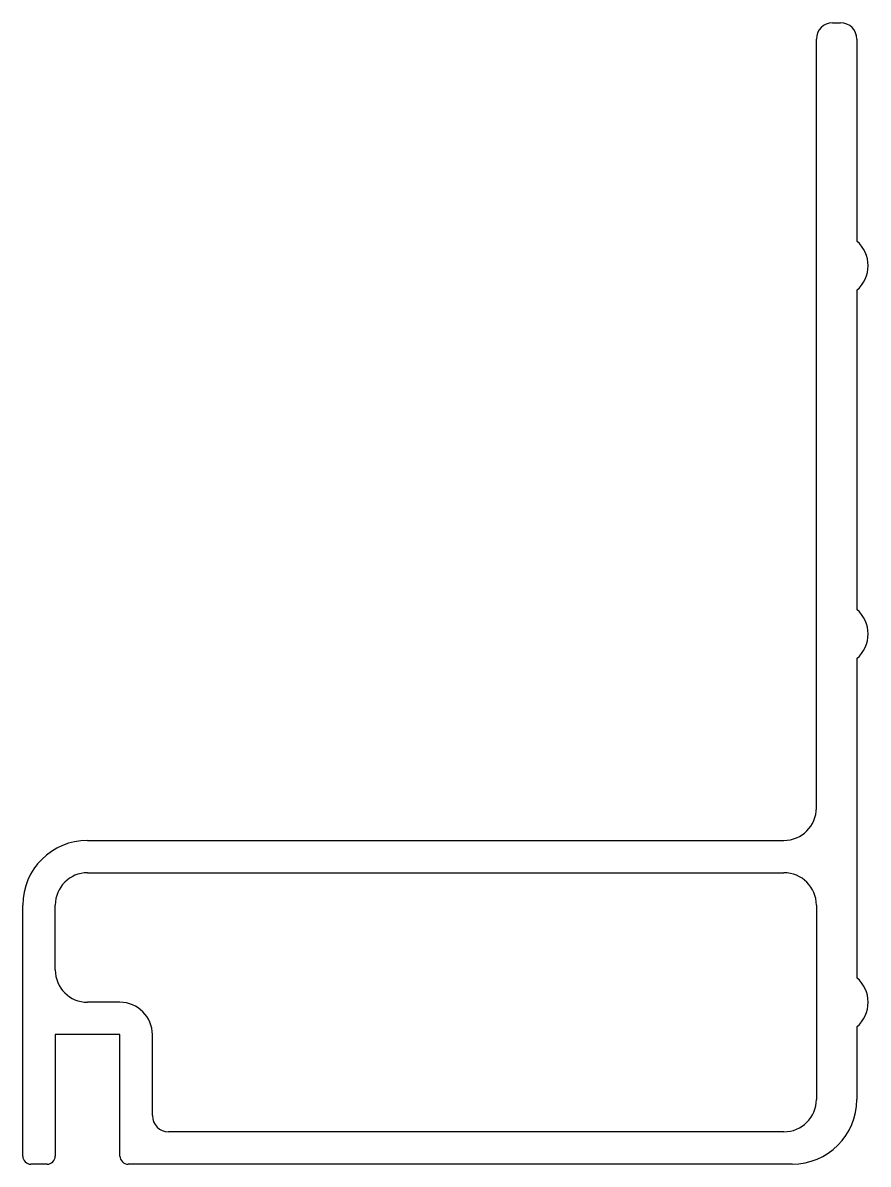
# Model space of a CAD drawing. Extents: x 399.6 to 451.8, y 256 to 326.5.
import ezdxf

# ---------------------------------------------------------------- set-up
doc = ezdxf.new("R2010")
doc.units = 0
doc.layers.get('0').update_dxf_attribs({"linetype": 'CONTINUOUS'})

msp = doc.modelspace()

# ---------------------------------------------------------------- linework, layer by layer
for p, q in [((449.561, 326.487), (450.061, 326.487)), ((448.561, 277.987), (448.561, 325.487)), ((451.061, 325.487), (451.061, 313.007)), ((451.061, 309.968), (451.061, 290.254)), ((451.061, 287.221), (451.061, 267.507)), ((403.561, 275.987), (446.561, 275.987)), ((403.561, 273.987), (446.561, 273.987)), ((399.561, 256.487), (399.561, 271.987)), ((401.561, 267.987), (401.561, 271.987)), ((448.561, 271.987), (448.561, 259.987)), ((405.561, 265.987), (403.561, 265.987)), ((451.061, 264.468), (451.061, 259.987)), ((401.561, 263.987), (401.561, 256.487)), ((405.561, 263.987), (401.561, 263.987)), ((405.561, 256.487), (405.561, 263.987)), ((407.561, 258.987), (407.561, 263.987)), ((446.561, 257.987), (408.561, 257.987)), ((401.061, 255.987), (400.061, 255.987)), ((447.061, 255.987), (406.061, 255.987))]:
    msp.add_line(p, q)
for centre, radius, start, end in [((449.561, 325.487), 1, 90, 180), ((450.061, 325.487), 1, 0, 90), ((449.761, 311.487), 2, 310.5416, 49.4584), ((449.758, 288.737), 2, 310.68642, 49.31358), ((446.561, 277.987), 2, 270, 0), ((403.561, 271.987), 4, 90, 180), ((403.561, 271.987), 2, 90, 180), ((446.561, 271.987), 2, 0, 90), ((403.561, 267.987), 2, 180, 270), ((449.761, 265.987), 2, 310.5416, 49.4584), ((405.561, 263.987), 2, 0, 90), ((446.561, 259.987), 2, 270, 0), ((447.061, 259.987), 4, 270, 0), ((408.561, 258.987), 1, 180, 270), ((400.061, 256.487), 0.5, 180, 270), ((401.061, 256.487), 0.5, 270, 0), ((406.061, 256.487), 0.5, 180, 270)]:
    msp.add_arc(centre, radius, start, end)

doc.saveas('drawing.dxf')
